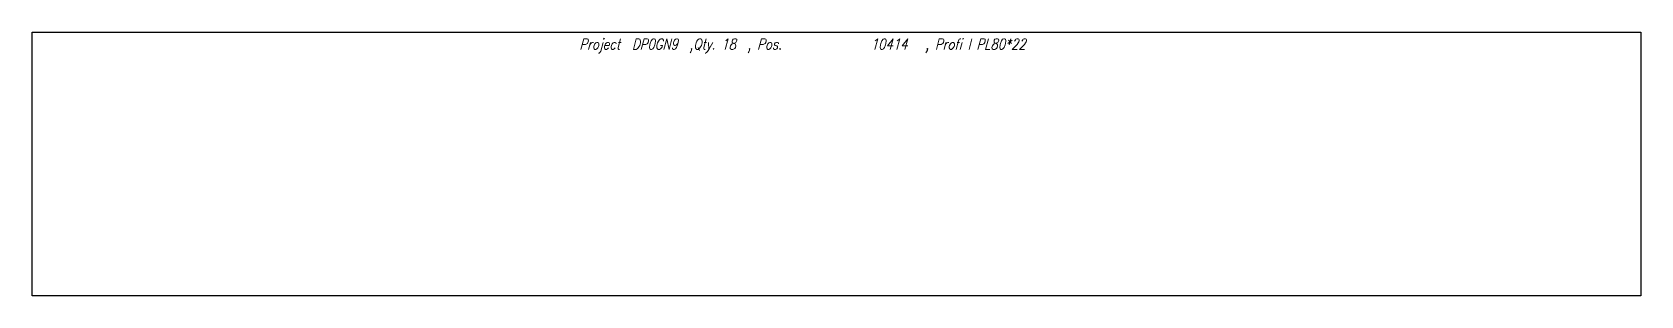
# Model space of a CAD drawing. Extents: x 0 to 488, y -40 to 40.
import ezdxf

# ---------------------------------------------------------------- set-up
doc = ezdxf.new("R2010")
doc.units = 0
doc.header["$LTSCALE"] = 10
doc.layers.add('TEILE', color=7, linetype='CONTINUOUS')
doc.layers.add('UNTERSCHRIFT', color=7, linetype='CONTINUOUS')
doc.styles.get("Standard").update_dxf_attribs({"font": 'ROMANS'})

msp = doc.modelspace()

# ---------------------------------------------------------------- linework, layer by layer
at = {"layer": 'TEILE', "color": 2}
for p, q in [((0, -40), (0, 40)), ((0, 40), (488.17215, 40)), ((488.17215, 40), (488.17215, -40)), ((488.17215, -40), (0, -40))]:
    msp.add_line(p, q, dxfattribs=at)

# ---------------------------------------------------------------- texts
at = {"layer": 'UNTERSCHRIFT', "color": 2, "oblique": 15, "width": 0.8}
for s, p in [('Project  DP0GN9  ,Qty. 18  , Pos. ', (166.08606, 34.75)), ('10414', (254.486069, 34.75)), ('  , Profi l PL80*22', (267.486053, 34.75))]:
    msp.add_text(s, height=3.25, dxfattribs=at).set_placement(p)

doc.saveas('drawing.dxf')
